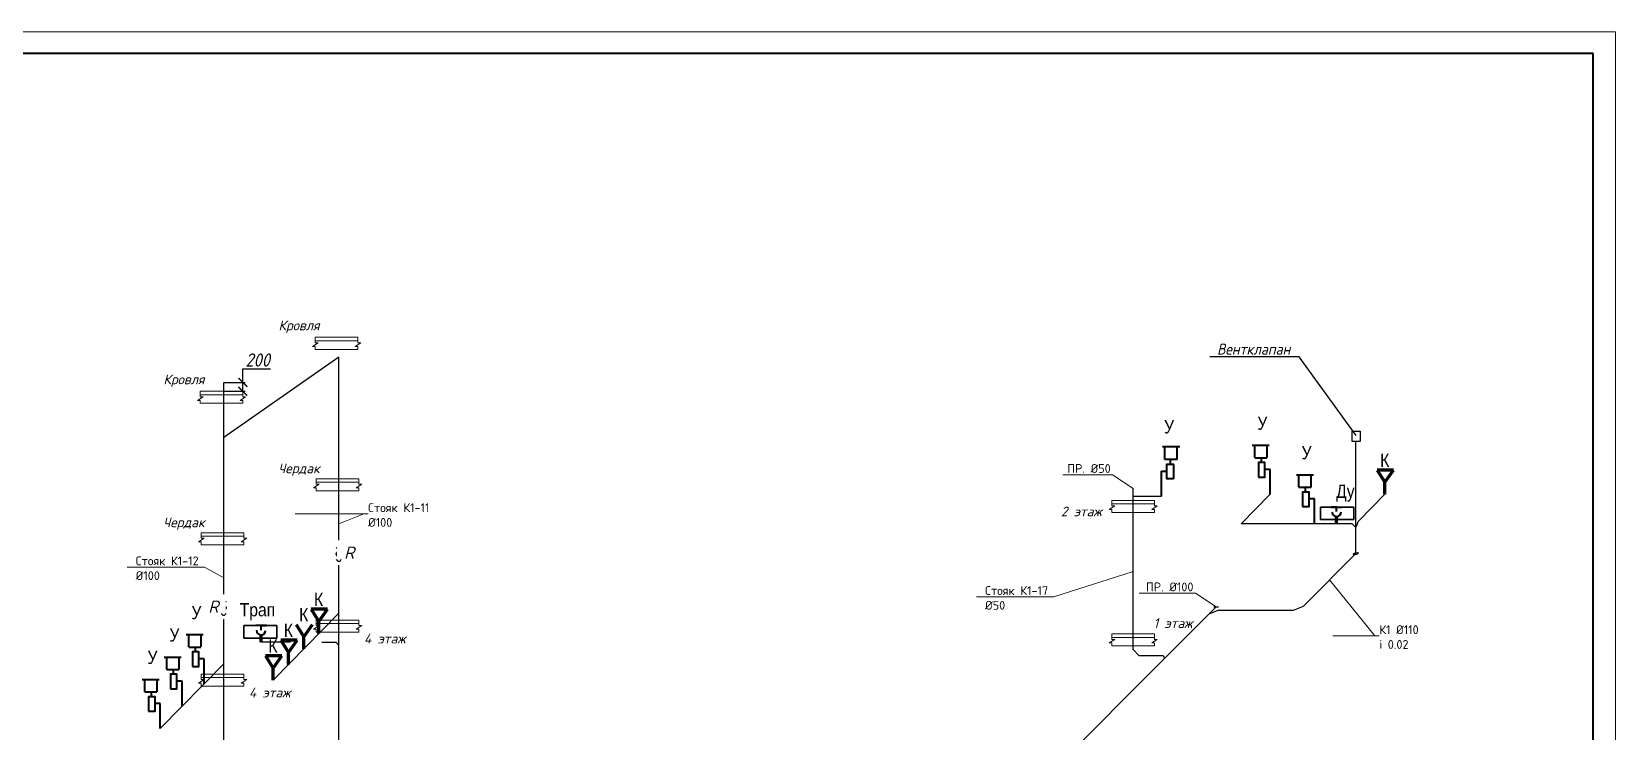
# Model space of a CAD drawing. Header units: millimetres. Extents: x -10178924 to 11692288, y -947381 to 58396.
# Drawn here: x -89466 to -53592, y -56970 to -41120 of the extents above; entities that cross this region are included whole.
import ezdxf
from ezdxf import colors
from ezdxf.entities.mleader import LeaderData, LeaderLine
from ezdxf.math import Vec2, Vec3

# ---------------------------------------------------------------- set-up
doc = ezdxf.new("R2010")
doc.units = ezdxf.units.MM
for name, color, linetype, lineweight in [('!К1', 32, 'Continuous', 30), ('_0', 7, 'Continuous', 25), ('_канализация', 7, 'Continuous', 70), ('Выноски ВК', 7, 'Continuous', 0), ('К1ку', 244, 'Continuous', 35), ('Перекрытие ВК', 7, 'Continuous', 20)]:
    doc.layers.add(name, color=color, linetype=linetype, lineweight=lineweight)
for name, color, linetype in [('00_00_потолок_Панели из стали', 7, 'Continuous'), ('_надписи_вода', 7, 'Continuous'), ('PDF _Ramka', 7, 'Continuous'), ('ВК_Выноски', 7, 'Continuous'), ('сети', 3, 'Continuous'), ('Текст', 7, 'Continuous')]:
    doc.layers.add(name, color=color, linetype=linetype)
doc.styles.add('ISOCPEUR', font='isocpeui.ttf', dxfattribs={"width": 0.9})
doc.styles.add('PDF ISOCPEUR', font='isocpeur.ttf')
doc.styles.add('STANDART2', font='arial.ttf')
doc.styles.add('ОЛЬГА', font='isocpeui.ttf', dxfattribs={"height": 280})
doc.dimstyles.new('ISOCPEUR М1_1', dxfattribs={"dimscale": 0, "dimtxt": 300, "dimasz": 200, "dimexe": 50, "dimexo": 0, "dimgap": 50, "dimtad": 1, "dimtoh": 1, "dimdec": 0, "dimzin": 0, "dimdsep": 46, "dimtxsty": 'ISOCPEUR', "dimblk": 'ARCHTICK', "dimcen": 0.09, "dimclrd": 256, "dimadec": 0, "dimazin": 0, "dimtfac": 1, "dimtdec": 0, "dimtofl": 0, "dimtmove": 0, "dimatfit": 3, "dimfxl": 10, "dimtolj": 1, "dimtzin": 0, "dimarcsym": 0})

# ---------------------------------------------------------------- blocks, each defined once
blk = doc.blocks.new('dj plocica')
at = {"lineweight": 13}
for p, q in [((35.4, 0), (-35.4, 0)), ((-35.4, -9.2), (-35.4, 0)), ((35.4, -9.2), (35.4, 0)), ((-30.5, -9.2), (-39.8, -15.1)), ((-39.8, -15.1), (-35.4, -15.1)), ((-35.4, -5.8), (35.3, -5.8)), ((-35.4, -9.2), (-30.5, -9.2)), ((-35.4, -15.1), (-35.4, -20)), ((35.4, -20), (-35.4, -20)), ((40.2, -9.2), (30.9, -15.1)), ((30.9, -15.1), (35.4, -15.1)), ((35.4, -9.2), (40.2, -9.2)), ((35.4, -15.1), (35.4, -20))]:
    blk.add_line(p, q, dxfattribs=at)
blk = doc.blocks.new('_None')
blk = doc.blocks.new('Рамка')
at = {"layer": 'PDF _Ramka', "lineweight": 20}
blk.add_lwpolyline([(100287, -596749), (100287, -512657), (-18603, -512657), (-18603, -596749)], close=True, dxfattribs=at)
at = {"layer": 'PDF _Ramka', "lineweight": 40}
blk.add_lwpolyline([(99787, -513153), (-16604, -513153), (-16604, -596246), (99787, -596246)], close=True, dxfattribs=at)
blk = doc.blocks.new('_ArchTick')
at = {"color": 0, "linetype": 'ByBlock', "const_width": 0.15}
blk.add_lwpolyline([(-0.5, -0.5), (0.5, 0.5)], dxfattribs=at)
blk = doc.blocks.new('*D3049')
at = {"layer": '00_00_потолок_Панели из стали', "lineweight": -2, "transparency": 16777216}
for p, q in [((-84682, -49066), (-84682, -48758)), ((-84682, -48758), (-84058, -48758)), ((-84682, -49266), (-84682, -49066))]:
    blk.add_line(p, q, dxfattribs=at)
at = {"layer": '00_00_потолок_Панели из стали', "color": 0, "lineweight": -2, "transparency": 16777216}
for p, q in [((-85116, -49066), (-84632, -49066)), ((-85116, -49266), (-84632, -49266))]:
    blk.add_line(p, q, dxfattribs=at)
at = {"layer": 'Defpoints', "color": 0, "transparency": 16777216}
for p in [(-85116, -49066), (-85116, -49266), (-84682, -49266)]:
    blk.add_point(p, dxfattribs=at)
at = {"layer": '00_00_потолок_Панели из стали', "lineweight": -2, "transparency": 16777216, "xscale": 200, "yscale": 200, "zscale": 200}
for p, rotation in [((-84682, -49066), 90), ((-84682, -49266), 270)]:
    blk.add_blockref('_ArchTick', p, dxfattribs=dict(at, rotation=rotation))
at = {"layer": '00_00_потолок_Панели из стали', "color": 0, "transparency": 16777216, "insert": (-84345, -48558), "char_height": 300, "attachment_point": 5, "style": 'ISOCPEUR'}
blk.add_mtext('\\A1;200', dxfattribs=at)

msp = doc.modelspace()

# ---------------------------------------------------------------- linework, layer by layer
at = {"layer": '!К1'}
for p, q in [((-64516, -51639.7), (-63868.3, -51639.7)), ((-62065.8, -52267.9, 1875.8), (-61410.2, -51599.9, 1088.6)), ((-59408.5, -52205.9, 1802.6), (-58813.9, -51599.9, 1088.6)), ((-59469.4, -52945.5), (-60655.1, -54131.1)), ((-63806, -55322.6), (-62633.6, -54150.3)), ((-60883.3, -54225.6), (-60655.1, -54131.1)), ((-83998.4, -55808.3, 1788.3), (-82509.2, -54290.8)), ((-62795.2, -54311.8), (-62587.2, -54225.7)), ((-62587.2, -54225.7), (-60883.3, -54225.6)), ((-83604.1, -54952.6), (-84265.9, -54952.6)), ((-86552, -56904.2, 1724.7), (-85115.7, -55440.7)), ((-63806, -55322.6), (-71828.6, -63345)), ((-64385.6, -55249.8), (-63836.2, -55249.8)), ((-63836.2, -55249.8), (-63806, -55322.6))]:
    msp.add_line(p, q, dxfattribs=at)
for points in [[(-82509.2, -48491), (-85115.9, -50310.4), (-85115.9, -50310.4)], [(-82509.2, -54723.9), (-82509.2, -48491)], [(-85115.9, -55946.5), (-85115.9, -49066.3)], [(-64516, -52013.1), (-64516, -51467.7)], [(-64516, -55119.3), (-64516, -52013.1)], [(-62683.6, -54150.3), (-62583.6, -54150.3)], [(-82509.2, -57927.4), (-82509.2, -54723.9)], [(-82894.5, -54952.6), (-82577, -54952.6), (-82509, -55023.2)], [(-64385.6, -55249.8), (-64516, -55119.3)], [(-85115.9, -59150.1), (-85115.9, -55946.5)]]:
    msp.add_lwpolyline(points, dxfattribs=at)
at = {"layer": '!К1', "elevation": 1875.8}
msp.add_lwpolyline([(-59373.8, -50407.2), (-59555.1, -50407.2), (-59555.1, -50173.2), (-59373.8, -50173.2)], close=True, dxfattribs=at)
for points in [[(-59469.4, -52945.5), (-59469.4, -50407.2)], [(-59552.9, -52267.9), (-62065.8, -52267.9)], [(-59469.4, -52351.6), (-59552.9, -52267.9)], [(-59469.4, -52351.6), (-59408.5, -52205.9)]]:
    msp.add_lwpolyline(points, dxfattribs=at)
at = {"layer": '!К1'}
for centre in [(-82509.2, -52951.4), (-85115.9, -54174)]:
    msp.add_circle(centre, 56.6, dxfattribs=at)
for centre in [(-82509.2, -52783.5), (-85115.9, -54006.1)]:
    msp.add_arc(centre, 57.1, 191.71386, 348.28614, dxfattribs=at)
msp.add_ellipse((-59469.4, -52945.5), major_axis=(50.8, 21), ratio=0.4142, dxfattribs=at)
msp.add_ellipse((-59469.4, -52945.5), major_axis=(50.8, 21), ratio=0.4142, dxfattribs=at)
at = {"color": 3, "lineweight": 70}
for p, q in [((-58813.9, -51599.9, 1088.6), (-58813.9, -51327.5, 1088.6)), ((-82963.7, -54754, 545.8), (-82963.7, -54481.6, 545.8)), ((-83302.1, -55098.7, 952.1), (-83302.1, -54826.3, 952.1)), ((-83650.2, -55453.5, 1370.2), (-83650.2, -55181.1, 1370.2)), ((-83998.4, -55808.3, 1788.3), (-83998.4, -55535.9, 1788.3))]:
    msp.add_line(p, q, dxfattribs=at)
at = {"color": 3, "lineweight": 40}
for p, q in [((-59889.8, -51891.1, 1875.8), (-60028, -51891.1, 1875.8)), ((-60028, -51891.1, 1875.8), (-59790, -51891.1, 1875.8)), ((-59908.4, -51990.9, 1875.8), (-59908.4, -51891.1, 1875.8)), ((-84148.8, -54575.7), (-84386.9, -54575.7)), ((-84287.1, -54575.7), (-84148.8, -54575.7)), ((-84268.5, -54675.5), (-84268.5, -54575.7))]:
    msp.add_line(p, q, dxfattribs=at)
at = {"color": 3, "lineweight": 70, "ltscale": 14.285714}
for p, q in [((-59911, -52267.9, 1875.8), (-59911, -52101.8, 1875.8)), ((-84265.9, -54952.6), (-84265.9, -54786.4))]:
    msp.add_line(p, q, dxfattribs=at)
at = {"color": 3, "lineweight": 40}
for centre, start, end in [((-59906.9, -51997.1, 1875.8), 182.57828, 359.91751), ((-84270, -54681.7), 180.08249, 357.42172)]:
    msp.add_arc(centre, 104.5, start, end, dxfattribs=at)
at = {"layer": 'К1ку', "color": 3, "lineweight": 40}
for p, q in [((-63460.3, -50528.9), (-63846.5, -50528.9)), ((-63796.6, -50808.6), (-63796.6, -50535.6)), ((-63520.3, -50808.6), (-63520.3, -50535.6)), ((-61818.3, -50489.2, 1088.6), (-61432, -50489.2, 1088.6)), ((-61758.3, -50768.9, 1088.6), (-61758.3, -50495.8, 1088.6)), ((-61481.9, -50768.9, 1088.6), (-61481.9, -50495.8, 1088.6)), ((-63520.2, -50811.7), (-63793.3, -50811.7)), ((-63669.7, -50927.2), (-63669.7, -50822.6)), ((-61758.3, -50771.9, 1088.6), (-61485.3, -50771.9, 1088.6)), ((-61608.8, -50887.4, 1088.6), (-61608.8, -50782.9, 1088.6)), ((-63868.3, -51639.7), (-63868.3, -51077.9)), ((-63868.3, -51077.9), (-63754.8, -51077.9)), ((-61410.2, -51038.1, 1088.6), (-61523.8, -51038.1, 1088.6)), ((-61410.2, -51599.9, 1088.6), (-61410.2, -51038.1, 1088.6)), ((-60817.2, -51157.2, 1875.8), (-60431, -51157.2, 1875.8)), ((-60757.3, -51436.9, 1875.8), (-60757.3, -51163.8, 1875.8)), ((-60480.9, -51436.9, 1875.8), (-60480.9, -51163.8, 1875.8)), ((-60757.3, -51439.9, 1875.8), (-60484.3, -51439.9, 1875.8)), ((-60607.8, -51555.4, 1875.8), (-60607.8, -51450.9, 1875.8)), ((-60409.2, -51706.2, 1875.8), (-60522.7, -51706.2, 1875.8)), ((-60409.2, -52267.9, 1875.8), (-60409.2, -51706.2, 1875.8)), ((-85965.1, -54779.6, 530), (-85578.9, -54779.6, 530)), ((-85905.1, -55059.3, 530), (-85905.1, -54786.3, 530)), ((-85628.8, -55059.3, 530), (-85628.8, -54786.3, 530)), ((-85905.2, -55062.3, 530), (-85632.1, -55062.3, 530)), ((-85755.6, -55177.8, 530), (-85755.6, -55073.3, 530)), ((-86462.6, -55286.5, 1127.4), (-86076.3, -55286.5, 1127.4)), ((-86402.6, -55566.2, 1127.4), (-86402.6, -55293.2, 1127.4)), ((-86402.6, -55569.2, 1127.4), (-86129.6, -55569.2, 1127.4)), ((-86253.1, -55684.8, 1127.4), (-86253.1, -55580.2, 1127.4)), ((-86126.2, -55566.2, 1127.4), (-86126.2, -55293.2, 1127.4)), ((-85557.1, -55328.6, 530), (-85670.6, -55328.6, 530)), ((-85557.1, -55890.4, 530), (-85557.1, -55328.6, 530)), ((-86960.1, -55793.4, 1724.7), (-86573.8, -55793.4, 1724.7)), ((-86900.1, -56073.1, 1724.7), (-86900.1, -55800.1, 1724.7)), ((-86623.7, -56073.1, 1724.7), (-86623.7, -55800.1, 1724.7)), ((-86054.5, -55835.5, 1127.4), (-86168.1, -55835.5, 1127.4)), ((-86054.5, -56397.3, 1127.4), (-86054.5, -55835.5, 1127.4)), ((-86900.1, -56076.2, 1724.7), (-86627.1, -56076.2, 1724.7)), ((-86750.6, -56191.7, 1724.7), (-86750.6, -56087.1, 1724.7)), ((-86552, -56342.4, 1724.7), (-86665.6, -56342.4, 1724.7)), ((-86552, -56904.2, 1724.7), (-86552, -56342.4, 1724.7))]:
    msp.add_line(p, q, dxfattribs=at)
at = {"layer": 'К1ку', "color": 7, "lineweight": 35, "ltscale": 33.333333}
for p, q in [((-60268.6, -51891.1, 1875.8), (-60268.6, -52172.8, 1875.8)), ((-60268.6, -51891.1, 1875.8), (-59515.5, -51891.1, 1875.8)), ((-59514.7, -51891.1, 1875.8), (-59514.7, -52172.8, 1875.8)), ((-60268.6, -52172.8, 1875.8), (-59515.5, -52172.8, 1875.8)), ((-84662.2, -54575.7), (-84662.2, -54857.4)), ((-83908.3, -54575.7), (-84661.4, -54575.7)), ((-83908.3, -54857.4), (-84661.4, -54857.4)), ((-83909.1, -54575.7), (-83909.1, -54857.4))]:
    msp.add_line(p, q, dxfattribs=at)
at = {"layer": 'К1ку', "color": 3, "lineweight": 40}
msp.add_lwpolyline([(-63602.1, -51248.7), (-63748.7, -51248.7), (-63748.7, -50921.2), (-63602.1, -50921.2)], close=True, dxfattribs=at)
for points, elevation in [([(-61676.4, -51208.9), (-61529.8, -51208.9), (-61529.8, -50881.4), (-61676.4, -50881.4)], 1088.6), ([(-60675.4, -51876.9), (-60528.8, -51876.9), (-60528.8, -51549.4), (-60675.4, -51549.4)], 1875.8), ([(-85823.3, -55499.3), (-85676.7, -55499.3), (-85676.7, -55171.9), (-85823.3, -55171.9)], 530), ([(-86320.8, -56006.3), (-86174.2, -56006.3), (-86174.2, -55678.8), (-86320.8, -55678.8)], 1127.4), ([(-86818.2, -56513.2), (-86671.6, -56513.2), (-86671.6, -56185.7), (-86818.2, -56185.7)], 1724.7)]:
    msp.add_lwpolyline(points, close=True, dxfattribs=dict(at, elevation=elevation))
at = {"layer": 'сети', "color": 3, "lineweight": 70}
for p, q in [((-58986.9, -51051, 1088.6), (-58813.9, -51327.5, 1088.6)), ((-58613.2, -51051, 1088.6), (-58986.9, -51051, 1088.6)), ((-58813.9, -51327.5, 1088.6), (-58613.2, -51051, 1088.6)), ((-83136.7, -54205, 545.8), (-82963.7, -54481.6, 545.8)), ((-82763, -54205, 545.8), (-83136.7, -54205, 545.8)), ((-82963.7, -54481.6, 545.8), (-82763, -54205, 545.8)), ((-83475.1, -54549.8, 952.1), (-83302.1, -54826.3, 952.1)), ((-83302.1, -54826.3, 952.1), (-83101.4, -54549.8, 952.1)), ((-83823.3, -54904.5, 1370.2), (-83650.2, -55181.1, 1370.2)), ((-83449.5, -54904.5, 1370.2), (-83823.3, -54904.5, 1370.2)), ((-83650.2, -55181.1, 1370.2), (-83449.5, -54904.5, 1370.2)), ((-84171.4, -55259.3, 1788.3), (-83998.4, -55535.9, 1788.3)), ((-83797.7, -55259.3, 1788.3), (-84171.4, -55259.3, 1788.3)), ((-83998.4, -55535.9, 1788.3), (-83797.7, -55259.3, 1788.3))]:
    msp.add_line(p, q, dxfattribs=at)

# ---------------------------------------------------------------- block references
at = {"layer": 'Перекрытие ВК', "ltscale": 10, "xscale": 13.65, "yscale": 13.65, "zscale": 13.65}
for p in [(-82560.6, -48043.7), (-85167.3, -49266.3), (-82534.9, -51247.3), (-64516, -51740.1), (-85141.6, -52469.9), (-82534.9, -54450.9), (-64516, -54762.5), (-85141.6, -55673.5)]:
    msp.add_blockref('dj plocica', p, dxfattribs=at)

# ---------------------------------------------------------------- texts
at = {"layer": '_надписи_вода', "char_height": 220, "width": 1580.673, "attachment_point": 2, "rotation": 360, "line_spacing_factor": 0.8, "style": 'ОЛЬГА'}
for s, insert in [('Кровля', (-83410, -47665.4)), ('Кровля', (-86016.7, -48888)), ('Чердак', (-83409.8, -50903.1)), ('2 этаж', (-65691, -51880.2)), ('Чердак', (-86016.5, -52125.7)), ('1 этаж', (-63615.2, -54410.5)), ('4 этаж', (-81469.2, -54760.1)), ('4 этаж', (-84075.9, -55982.8))]:
    msp.add_mtext(s, dxfattribs=dict(at, insert=insert))
at = {"layer": 'К1ку', "color": 0, "style": 'STANDART2', "width": 0.85}
for p in [(-61701.2, -50140.4, 2551.4), (-63814, -50220.6), (-60700.2, -50808.4, 3338.6), (-86345.6, -54937.7, 2590.2), (-86843, -55444.6, 3187.6)]:
    msp.add_text('У', height=300, dxfattribs=at).set_placement(p)
at = {"layer": 'Текст', "color": 0, "style": 'STANDART2', "width": 0.85}
for s, p in [('К', (-58918.5, -50978.7, 1088.6)), ('Ду', (-59916.6, -51681, 1875.8)), ('Трап', (-84754.4, -54365.6)), ('К', (-83068.4, -54132.7, 545.8)), ('К', (-83406.7, -54477.5, 952.1)), ('К', (-84103.1, -55187, 1788.3)), ('К', (-83754.9, -54832.2, 1370.2))]:
    msp.add_text(s, height=300, dxfattribs=at).set_placement(p)

# ---------------------------------------------------------------- dimensions: what is measured, and where the dimension line sits
at = {"layer": '00_00_потолок_Панели из стали'}
dim = msp.add_linear_dim(base=(-84681.8, -49266.3), p1=(-85115.9, -49066.3), p2=(-85115.9, -49266.3), angle=90, dimstyle='ISOCPEUR М1_1', override={"dimscale": 1}, dxfattribs=at)
dim.commit()
dim.dimension.update_dxf_attribs({"geometry": '*D3049', "text_midpoint": (-84345, -48757.9), "dimtype": 160})

# ---------------------------------------------------------------- leaders
at = {"layer": 'ВК_Выноски'}
ml = msp.add_multileader_mtext('Standard', dxfattribs=at)
ml.set_content('{\\W0.9;Вентклапан}', color=7, style='ISOCPEUR')
ml.set_leader_properties(color=7, linetype='ByLayer', lineweight=-1)
ml.set_arrow_properties(name='NONE')
ml.build(insert=Vec2(0, 0))
ml.multileader.update_dxf_attribs({"text_left_attachment_type": 6, "text_right_attachment_type": 6, "dogleg_length": 0.36, "arrow_head_size": 300})
ctx = ml.context
ctx.base_point, ctx.char_height, ctx.arrow_head_size, ctx.landing_gap_size, ctx.plane_origin = Vec3(-62792.3, -48487.2, 4831.9), 250, 300, 100, Vec3(-49104.3, -76615.6, 4831.9)
ctx.left_attachment, ctx.right_attachment, ctx.text_align_type = 6, 6, 2
notes = []
notes.append((ctx, [(1, (1, 1, 0), (-60755.2, -48487.2, 4831.9), (-1, 0), 100.4, [(0, [(-59464.4, -50268, 4831.9)], 0, [])])]))
ctx.mtext.insert, ctx.mtext.width, ctx.mtext.alignment, ctx.mtext.flow_direction = Vec3(-60955.5, -48187.2, 4831.9), 2603.407, 3, 5
at = {"layer": 'Выноски ВК', "ltscale": 50}
ml = msp.add_multileader_mtext('Standard', dxfattribs=at)
ml.set_content('ПР. %%C50', color=256, style='PDF ISOCPEUR')
ml.set_leader_properties(color=256, linetype='ByLayer', lineweight=-1)
ml.set_arrow_properties(name='NONE')
ml.build(insert=Vec2(0, 0))
ml.multileader.update_dxf_attribs({"text_left_attachment_type": 6, "text_right_attachment_type": 6, "dogleg_length": 100, "arrow_head_size": 300})
ctx = ml.context
ctx.base_point, ctx.char_height, ctx.arrow_head_size, ctx.landing_gap_size, ctx.plane_origin = Vec3(-66005.4, -51156, 840), 200, 300, 0, Vec3(-73867.5, -47838.2, 840)
ctx.left_attachment, ctx.right_attachment = 6, 6
notes.append((ctx, [(1, (1, 1, 0), (-64985.4, -51156, 840), (-1, 0), 100, [(1, [(-64516, -51467.7, 840)], 0, [])])]))
ctx.mtext.insert, ctx.mtext.flow_direction = Vec3(-66005.4, -50916, 840), 5
ml = msp.add_multileader_mtext('Standard', dxfattribs=at)
ml.set_content('Стояк К1-17 ^J%%C50', color=256, style='PDF ISOCPEUR')
ml.set_leader_properties(color=256, linetype='ByLayer', lineweight=-1)
ml.set_arrow_properties(name='NONE')
ml.build(insert=Vec2(0, 0))
ml.multileader.update_dxf_attribs({"text_left_attachment_type": 6, "text_right_attachment_type": 6, "dogleg_length": 100, "arrow_head_size": 300})
ctx = ml.context
ctx.base_point, ctx.char_height, ctx.arrow_head_size, ctx.landing_gap_size, ctx.plane_origin = Vec3(-67868.1, -53922.1), 200, 300, 0, Vec3(-71777.8, -49646.4)
ctx.left_attachment, ctx.right_attachment = 6, 6
notes.append((ctx, [(1, (1, 1, 0), (-66308.1, -53922.1), (-1, 0), 100, [(1, [(-64533.5, -53358.6)], 0, [])])]))
ctx.mtext.insert, ctx.mtext.flow_direction = Vec3(-67868.1, -53682.1), 5
ml = msp.add_multileader_mtext('Standard', dxfattribs=at)
ml.set_content('ПР. %%C100', color=256, style='PDF ISOCPEUR')
ml.set_leader_properties(color=256, linetype='ByLayer', lineweight=-1)
ml.set_arrow_properties(name='NONE')
ml.build(insert=Vec2(0, 0))
ml.multileader.update_dxf_attribs({"text_left_attachment_type": 6, "text_right_attachment_type": 6, "dogleg_length": 100, "arrow_head_size": 300})
ctx = ml.context
ctx.base_point, ctx.char_height, ctx.arrow_head_size, ctx.landing_gap_size, ctx.plane_origin = Vec3(-64223.1, -53838.5, 840), 200, 300, 0, Vec3(-71985.2, -50520.7, 840)
ctx.left_attachment, ctx.right_attachment = 6, 6
notes.append((ctx, [(1, (1, 1, 0), (-63103.1, -53838.5, 840), (-1, 0), 100, [(1, [(-62633.6, -54150.3, 840)], 0, [])])]))
ctx.mtext.insert, ctx.mtext.flow_direction = Vec3(-64223.1, -53598.5, 840), 5
ml = msp.add_multileader_mtext('Standard', dxfattribs=at)
ml.set_content('К1 %%C110\\Pi 0.02', color=256, style='PDF ISOCPEUR')
ml.set_leader_properties(color=256, linetype='ByLayer', lineweight=-1)
ml.set_arrow_properties(name='NONE')
ml.build(insert=Vec2(0, 0))
ml.multileader.update_dxf_attribs({"text_left_attachment_type": 6, "text_right_attachment_type": 6, "dogleg_length": 100, "arrow_head_size": 300})
ctx = ml.context
ctx.base_point, ctx.char_height, ctx.arrow_head_size, ctx.landing_gap_size, ctx.plane_origin = Vec3(-58937.5, -54808.7), 200, 300, 0, Vec3(-67307.7, -49824.8)
ctx.left_attachment, ctx.right_attachment = 6, 6
notes.append((ctx, [(0, (1, 1, 0), (-59037.5, -54808.7), (1, 0), 100, [(1, [(-60063.3, -53537)], 0, [])])]))
ctx.mtext.insert, ctx.mtext.flow_direction = Vec3(-58937.5, -54568.7), 5
for ctx, leaders in notes:
    for number, flags, end, landing, length, lines in leaders:
        leader = LeaderData()
        leader.index, (leader.has_last_leader_line, leader.has_dogleg_vector, leader.attachment_direction) = number, flags
        leader.last_leader_point, leader.dogleg_vector, leader.dogleg_length = Vec3(end), Vec3(landing), length
        for number, points, colour, breaks in lines:
            line = LeaderLine()
            line.index, line.vertices, line.color, line.breaks = number, Vec3.list(points), colors.encode_raw_color(colour), breaks
            leader.lines.append(line)
        ctx.leaders.append(leader)

# ---------------------------------------------------------------- next in the draw order: texts
at = {"layer": '_канализация', "lineweight": 25, "ltscale": 100, "char_height": 280, "width": 271.854, "attachment_point": 2, "style": 'ОЛЬГА', "bg_fill": 2}
for insert in [(-82273.4, -52783.6), (-85349.4, -54006.2)]:
    msp.add_mtext('R', dxfattribs=dict(at, insert=insert))

# ---------------------------------------------------------------- next in the draw order: linework, layer by layer
at = {"layer": '!К1'}
for centre in [(-82509.2, -53058.9), (-85115.9, -54281.5)]:
    msp.add_arc(centre, 57.1, 191.71386, 348.28614, dxfattribs=at)

# ---------------------------------------------------------------- next in the draw order: block references
at = {"layer": '_0'}
msp.add_blockref('Рамка', (-153878.2, 471536.2), dxfattribs=at)

# ---------------------------------------------------------------- next in the draw order: texts
at = {"layer": 'К1ку', "color": 0, "style": 'STANDART2', "width": 0.85}
msp.add_text('У', height=300, dxfattribs=at).set_placement((-85848.1, -54430.8, 1992.8))

# ---------------------------------------------------------------- next in the draw order: leaders
at = {"layer": 'Выноски ВК', "ltscale": 50}
ml = msp.add_multileader_mtext('Standard', dxfattribs=at)
ml.set_content('Стояк К1-11 ^J%%C100', color=256, style='PDF ISOCPEUR')
ml.set_leader_properties(color=256, linetype='ByLayer', lineweight=-1)
ml.set_arrow_properties(name='NONE')
ml.build(insert=Vec2(0, 0))
ml.multileader.update_dxf_attribs({"text_left_attachment_type": 6, "text_right_attachment_type": 6, "dogleg_length": 100, "arrow_head_size": 300})
ctx = ml.context
ctx.base_point, ctx.char_height, ctx.arrow_head_size, ctx.landing_gap_size, ctx.plane_origin = Vec3(-81844.7, -52043.4), 200, 300, 0, Vec3(-89753.5, -48557.5)
ctx.left_attachment, ctx.right_attachment = 6, 6
notes = []
notes.append((ctx, [(0, (1, 1, 0), (-81944.7, -52043.4), (1, 0), 100, [(1, [(-82509.2, -52269.7)], 0, [])])]))
ctx.mtext.insert, ctx.mtext.flow_direction = Vec3(-81844.7, -51803.4), 5
ml = msp.add_multileader_mtext('Standard', dxfattribs=at)
ml.set_content('Стояк К1-12 ^J%%C100', color=256, style='PDF ISOCPEUR')
ml.set_leader_properties(color=256, linetype='ByLayer', lineweight=-1)
ml.set_arrow_properties(name='NONE')
ml.build(insert=Vec2(0, 0))
ml.multileader.update_dxf_attribs({"text_left_attachment_type": 6, "text_right_attachment_type": 6, "dogleg_length": 100, "arrow_head_size": 300})
ctx = ml.context
ctx.base_point, ctx.char_height, ctx.arrow_head_size, ctx.landing_gap_size, ctx.plane_origin = Vec3(-87108.4, -53249.3), 200, 300, 0, Vec3(-92360.2, -49780.1)
ctx.left_attachment, ctx.right_attachment = 6, 6
notes.append((ctx, [(1, (1, 1, 0), (-85548.4, -53249.3), (-1, 0), 100, [(1, [(-85115.9, -53492.3)], 0, [])])]))
ctx.mtext.insert, ctx.mtext.flow_direction = Vec3(-87108.4, -53009.3), 5
for ctx, leaders in notes:
    for number, flags, end, landing, length, lines in leaders:
        leader = LeaderData()
        leader.index, (leader.has_last_leader_line, leader.has_dogleg_vector, leader.attachment_direction) = number, flags
        leader.last_leader_point, leader.dogleg_vector, leader.dogleg_length = Vec3(end), Vec3(landing), length
        for number, points, colour, breaks in lines:
            line = LeaderLine()
            line.index, line.vertices, line.color, line.breaks = number, Vec3.list(points), colors.encode_raw_color(colour), breaks
            leader.lines.append(line)
        ctx.leaders.append(leader)

doc.saveas('drawing.dxf')
